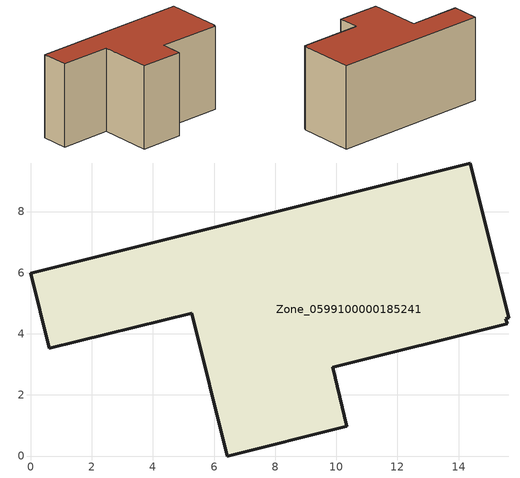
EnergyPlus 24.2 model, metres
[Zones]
Zone_0599100000185241
 floor ground (C_G): 0,5.98 14.38,9.59 15.64,4.53 15.54,4.5 15.59,4.33 9.88,2.9 10.34,0.97 6.43,0 5.27,4.68 0.61,3.52 z0
 wall outside (C_F): 14.38,9.59 0,5.98 0.61,3.52 5.27,4.68 6.43,0 10.34,0.97 9.88,2.9 15.59,4.33 15.54,4.5 15.64,4.53 14.38,9.59 z0:7.83
 roof outside (C_R): 15.59,4.33 15.54,4.5 15.64,4.53 14.38,9.59 0,5.98 0.61,3.52 5.27,4.68 6.43,0 10.34,0.97 9.88,2.9 z7.83
[BUILDING]
Pand.0599100000185241: North Axis=0; Terrain=City; Loads Convergence Tolerance Value=0.04; Temperature Convergence Tolerance Value=0.4; Solar Distribution=FullExterior; Maximum Number of Warmup Days=25; Minimum Number of Warmup Days=1
[Site:Location]
Rotterdam.The.Hague.AP_ZH_NLD Design_Conditions: Latitude=51.96; Longitude=4.45; Time Zone=1; Elevation=-4.5
[SITE:GROUNDTEMPERATURE:BUILDINGSURFACE]
18, 18, 18, 18, 18, 18, 18, 18, 18, 18, 18, 18
[MATERIAL] Thermal Absorptance=0.9; Solar Absorptance=0.7; Visible Absorptance=0.7
Name | Roughness | Thickness | Conductivity | Density | Specific Heat
G.TC.1975-1991 | MediumSmooth | 0.15 | 0.288461 | 540 | 1210
F.TC.1975-1991 | Rough | 0.3 | 0.230769 | 1920 | 840
R.TC.1975-1991 | MediumRough | 0.2 | 0.153846 | 1500 | 1000
[CONSTRUCTION]
C_G: G.TC.1975-1991
C_F: F.TC.1975-1991
C_R: R.TC.1975-1991
[ZONE]
Zone_0599100000185241: Type=1; Multiplier=1; Ceiling Height=Autocalculate; Volume=Autocalculate; Floor Area=autocalculate; Part of Total Floor Area=Yes
[ZONEINFILTRATION:DESIGNFLOWRATE]
Infil_Zone_0599100000185241: Zone or ZoneList or Space or SpaceList=Zone_0599100000185241; Schedule=AlwaysOn; Design Flow Rate Calculation Method=Flow/Area; Flow Rate per Floor Area=0.003; Constant Term Coefficient=1; Temperature Term Coefficient=0; Velocity Term Coefficient=0; Velocity Squared Term Coefficient=0
[HVACTEMPLATE:ZONE:IDEALLOADSAIRSYSTEM]
Zone_0599100000185241: Maximum Heating Supply Air Temperature=50; Minimum Cooling Supply Air Temperature=13; Maximum Heating Supply Air Humidity Ratio=0.0156; Minimum Cooling Supply Air Humidity Ratio=0.0077; Heating Limit=NoLimit; Cooling Limit=NoLimit; Dehumidification Control Type=ConstantSensibleHeatRatio; Cooling Sensible Heat Ratio=0.7; Dehumidification Setpoint=60; Humidification Control Type=None; Humidification Setpoint=30; Outdoor Air Method=None; Outdoor Air Flow Rate per Person=0.00944; Outdoor Air Flow Rate per Zone Floor Area=0; Outdoor Air Flow Rate per Zone=0; Demand Controlled Ventilation Type=None; Outdoor Air Economizer Type=NoEconomizer; Heat Recovery Type=None; Sensible Heat Recovery Effectiveness=0.7; Latent Heat Recovery Effectiveness=0.65
[ZONECONTROL:THERMOSTAT]
ThermostatControl_Zone_0599100000185241: Zone or ZoneList=Zone_0599100000185241; Control Type Schedule=DualSetpointControlType; Control 1=Thermostat_Zone_0599100000185241; Temperature Difference Between Cutout And Setpoint=0
[THERMOSTATSETPOINT:DUALSETPOINT]
Thermostat_Zone_0599100000185241: Heating Setpoint Temperature Schedule=HeatingSetpoint_Zone_0599100000185241; Cooling Setpoint Temperature Schedule=CoolingSetpoint_Zone_0599100000185241
[SCHEDULE:COMPACT]
HeatingSetpoint_Zone_0599100000185241: Through: 12/31, For: AllDays, Until: 24:00, 21
CoolingSetpoint_Zone_0599100000185241: Through: 12/31, For: AllDays, Until: 24:00, 24
DualSetpointControlType: Through: 12/31, For: AllDays, Until: 24:00, 4
AlwaysOn: Through: 12/31, For: AllDays, Until: 24:00, 1
